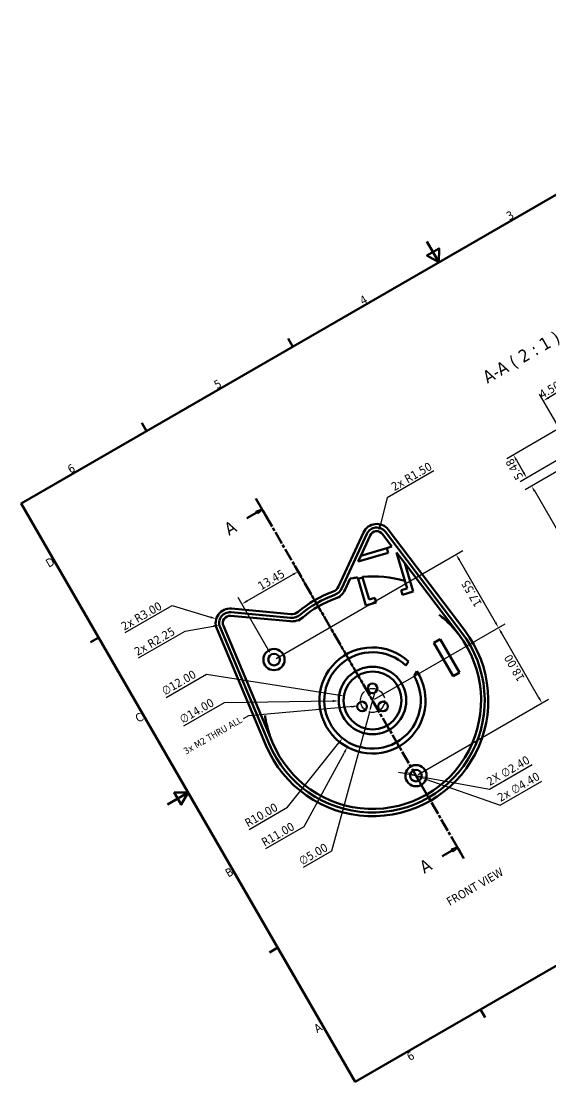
# Model space of a CAD drawing. Header units: millimetres. Extents: x -74 to 182, y 0 to 234.
# Drawn here: x -67.4 to 42.4, y 6.8 to 226.8 of the extents above; entities that cross this region are included whole.
import ezdxf

# ---------------------------------------------------------------- set-up
doc = ezdxf.new("R2010")
doc.units = ezdxf.units.MM
doc.header["$LTSCALE"] = 0.5
doc.linetypes.add('CHAIN', pattern=[0.3543, 0.2362, -0.0295, 0.0591, -0.0295])
doc.linetypes.add('DASHED', pattern=[0.2068, 0.1655, -0.0413])
for name, color, linetype, lineweight in [('Border (ISO)', 7, 'Continuous', 70), ('Dimension (ISO)', 7, 'Continuous', 25), ('Section Line (ISO)', 7, 'CHAIN', 70), ('Sketch Geometry (ISO)', 7, 'Continuous', 25), ('Symbol (ISO)', 7, 'Continuous', 25), ('Visible (ISO)', 7, 'Continuous', 50)]:
    doc.layers.add(name, color=color, linetype=linetype, lineweight=lineweight)
doc.styles.add('Label Text (ISO)', font='tahoma.ttf')
doc.styles.add('Note Text (ISO)', font='tahoma.ttf')
doc.dimstyles.new('Default (ISO)', dxfattribs={"dimscale": 0.5, "dimtxt": 3.5, "dimasz": 2.5, "dimexe": 3.175, "dimexo": 1, "dimgap": 0.762, "dimtad": 1, "dimtxsty": 'Note Text (ISO)', "dimcen": 2.5, "dimdle": 10, "dimclrd": 256, "dimclre": 256, "dimclrt": 256, "dimazin": 3, "dimtfac": 1.001486, "dimtmove": 0, "dimatfit": 3, "dimfxl": 0, "dimlwd": -1, "dimlwe": -1})
doc.dimstyles.new('Default - Method 1b (ISO)$7', dxfattribs={"dimscale": 0.5, "dimtxt": 3.5, "dimasz": 2.5, "dimexe": 3.175, "dimexo": 0, "dimgap": 0.762, "dimtad": 1, "dimtxsty": 'Note Text (ISO)', "dimcen": 2.5, "dimdle": 10, "dimclrd": 256, "dimclre": 256, "dimclrt": 256, "dimazin": 2, "dimtfac": 1, "dimtmove": 0, "dimatfit": 3, "dimfxl": 0, "dimlwd": -1, "dimlwe": -1})

# ---------------------------------------------------------------- blocks, each defined once
blk = doc.blocks.new('Borders Default Border')
at = {"layer": 'Border (ISO)'}
for p, q in [((70, 287), (70, 290.9)), ((140, 287), (140, 290.9)), ((10, 222.75), (6.1, 222.75)), ((10, 74.25), (6.1, 74.25)), ((70, 10), (70, 6.1))]:
    blk.add_line(p, q, dxfattribs=at)
at = {"layer": 'Border (ISO)', "flags": 128}
for points in [[(210, 297), (210, 287), (207.11, 292), (212.89, 292), (210, 287)], [(10, 10), (10, 287), (410, 287), (410, 10), (10, 10)], [(0, 148.5), (10, 148.5), (5, 151.39), (5, 145.61), (10, 148.5)]]:
    blk.add_lwpolyline(points, dxfattribs=at)
at = {"layer": 'Border (ISO)', "char_height": 3.5, "attachment_point": 7, "style": 'Note Text (ISO)'}
for s, insert in [('6', (33.88, 287.33)), ('5', (103.98, 287.33)), ('4', (173.78, 287.4)), ('3', (243.91, 287.33)), ('D', (6.57, 258.13)), ('C', (6.56, 183.81)), ('B', (6.78, 109.63)), ('A', (6.36, 35.38)), ('6', (33.88, 6.03))]:
    blk.add_mtext(s, dxfattribs=dict(at, insert=insert))
blk = doc.blocks.new('*D7')
at = {"layer": 'Defpoints', "color": 0, "transparency": 16777216}
for p in [(6.06, 88.33), (4.75, 83.5)]:
    blk.add_point(p, dxfattribs=at)
at = {"layer": 'Dimension (ISO)', "transparency": 16777216}
for p, q in [((5.73, 87.12), (5.08, 84.71)), ((4.75, 83.5), (-3.1, 54.65)), ((-3.1, 54.65), (-8.95, 51.27))]:
    blk.add_line(p, q, dxfattribs=at)
for points in [[(5.53, 87.18), (5.93, 87.07), (6.06, 88.33)], [(4.88, 84.76), (5.28, 84.65), (4.75, 83.5)]]:
    blk.add_solid(points, dxfattribs=at)
at = {"layer": 'Dimension (ISO)', "transparency": 16777216, "insert": (-10.09, 53.23), "char_height": 1.75, "attachment_point": 1, "rotation": 30, "style": 'Note Text (ISO)'}
blk.add_mtext('\\A1;∅5.00', dxfattribs=at)
blk = doc.blocks.new('*D8')
at = {"layer": 'Defpoints', "color": 0, "transparency": 16777216}
for p in [(-10.02, 112.64), (-15.62, 95.43), (5.41, 85.91)]:
    blk.add_point(p, dxfattribs=at)
at = {"layer": 'Dimension (ISO)', "transparency": 16777216}
for p, q in [((5.16, 86.35), (-10.82, 114.01)), ((-20.59, 106.54), (-11.11, 112.01)), ((-15.87, 95.86), (-22.46, 107.29))]:
    blk.add_line(p, q, dxfattribs=at)
for points in [[(-11.21, 112.19), (-11, 111.83), (-10.02, 112.64)], [(-20.69, 106.72), (-20.48, 106.36), (-21.67, 105.91)]]:
    blk.add_solid(points, dxfattribs=at)
at = {"layer": 'Dimension (ISO)', "transparency": 16777216, "insert": (-18.58, 110.24), "char_height": 1.75, "attachment_point": 1, "rotation": 30, "style": 'Note Text (ISO)'}
blk.add_mtext('\\A1;13.45', dxfattribs=at)
blk = doc.blocks.new('*D9')
at = {"layer": 'Defpoints', "color": 0, "transparency": 16777216}
for p in [(22.74, 116.19), (-15.02, 94.39), (5.41, 85.91)]:
    blk.add_point(p, dxfattribs=at)
at = {"layer": 'Dimension (ISO)', "transparency": 16777216}
for p, q in [((-14.58, 94.64), (24.12, 116.98)), ((30.89, 102.07), (23.37, 115.11)), ((5.84, 86.16), (32.89, 101.78))]:
    blk.add_line(p, q, dxfattribs=at)
for points in [[(23.19, 115), (23.55, 115.21), (22.74, 116.19)], [(30.71, 101.97), (31.07, 102.18), (31.52, 100.99)]]:
    blk.add_solid(points, dxfattribs=at)
at = {"layer": 'Dimension (ISO)', "transparency": 16777216, "insert": (26.64, 105.09), "char_height": 1.75, "attachment_point": 1, "rotation": 120, "style": 'Note Text (ISO)'}
blk.add_mtext('\\A1;17.55', dxfattribs=at)
blk = doc.blocks.new('2dTransSection0')
at = {"layer": 'Section Line (ISO)', "linetype": 'CHAIN', "ltscale": 45.695759}
blk.add_line((95.28, 240.19), (95.28, 67.7), dxfattribs=at)
at = {"layer": 'Section Line (ISO)', "linetype": 'Continuous', "lineweight": 140}
for p, q in [((95.28, 240.19), (95.28, 229.6)), ((95.28, 78.29), (95.28, 67.7))]:
    blk.add_line(p, q, dxfattribs=at)
at = {"layer": 'Section Line (ISO)', "linetype": 'Continuous'}
for p, q in [((87.99, 234.9), (92.78, 234.9)), ((95.28, 234.9), (92.78, 235.4)), ((92.78, 235.4), (92.78, 234.4)), ((92.78, 234.9), (95.28, 234.9)), ((92.78, 234.4), (95.28, 234.9)), ((87.99, 73), (92.78, 73)), ((95.28, 73), (92.78, 73.5)), ((92.78, 73.5), (92.78, 72.5)), ((92.78, 73), (95.28, 73)), ((92.78, 72.5), (95.28, 73))]:
    blk.add_line(p, q, dxfattribs=at)
at = {"layer": 'Section Line (ISO)', "linetype": 'Continuous', "flags": 128}
for points in [[(92.78, 234.4), (95.28, 234.9), (92.78, 235.4), (92.78, 234.4)], [(92.78, 72.5), (95.28, 73), (92.78, 73.5), (92.78, 72.5)]]:
    blk.add_lwpolyline(points, dxfattribs=at)
at = {"layer": 'Section Line (ISO)'}
for points in [[(92.78, 234.4), (95.28, 234.9), (92.78, 235.4), (92.78, 234.4)], [(92.78, 72.5), (95.28, 73), (92.78, 73.5), (92.78, 72.5)]]:
    blk.add_solid(points, dxfattribs=at)
at = {"layer": 'Section Line (ISO)', "char_height": 5.25, "attachment_point": 7, "style": 'Label Text (ISO)'}
for insert in [(77.87, 232.27), (77.87, 70.37)]:
    blk.add_mtext('A ', dxfattribs=dict(at, insert=insert))
blk = doc.blocks.new('*D13')
at = {"layer": 'Defpoints', "color": 0, "transparency": 16777216}
for p in [(31.52, 100.99), (5.41, 85.91), (14.41, 70.33)]:
    blk.add_point(p, dxfattribs=at)
at = {"layer": 'Dimension (ISO)', "transparency": 16777216}
for p, q in [((5.84, 86.16), (32.89, 101.78)), ((39.89, 86.48), (32.14, 99.91)), ((14.84, 70.58), (41.89, 86.2))]:
    blk.add_line(p, q, dxfattribs=at)
for points in [[(31.96, 99.8), (32.32, 100.01), (31.52, 100.99)], [(39.71, 86.38), (40.07, 86.59), (40.52, 85.4)]]:
    blk.add_solid(points, dxfattribs=at)
at = {"layer": 'Dimension (ISO)', "transparency": 16777216, "insert": (35.51, 89.65), "char_height": 1.75, "attachment_point": 1, "rotation": 120, "style": 'Note Text (ISO)'}
blk.add_mtext('\\A1;18.00', dxfattribs=at)
blk = doc.blocks.new('*D14')
at = {"layer": 'Defpoints', "color": 0, "transparency": 16777216}
for p in [(5.41, 85.91), (0.17, 76.24)]:
    blk.add_point(p, dxfattribs=at)
at = {"layer": 'Dimension (ISO)', "transparency": 16777216}
for p, q in [((-8.74, 59.79), (-0.43, 75.14)), ((-16.72, 55.18), (-8.74, 59.79))]:
    blk.add_line(p, q, dxfattribs=at)
blk.add_solid([(-0.61, 75.24), (-0.24, 75.04), (0.17, 76.24)], dxfattribs=at)
at = {"layer": 'Dimension (ISO)', "transparency": 16777216, "insert": (-17.83, 57.09), "char_height": 1.75, "attachment_point": 1, "rotation": 30, "style": 'Note Text (ISO)'}
blk.add_mtext('\\A1;R11.00', dxfattribs=at)
blk = doc.blocks.new('*D15')
at = {"layer": 'Defpoints', "color": 0, "transparency": 16777216}
for p in [(5.41, 85.91), (-0.82, 78.09)]:
    blk.add_point(p, dxfattribs=at)
at = {"layer": 'Dimension (ISO)', "transparency": 16777216}
for p, q in [((-12.19, 63.79), (-1.6, 77.11)), ((-20.18, 59.18), (-12.19, 63.79))]:
    blk.add_line(p, q, dxfattribs=at)
blk.add_solid([(-1.76, 77.24), (-1.43, 76.98), (-0.82, 78.09)], dxfattribs=at)
at = {"layer": 'Dimension (ISO)', "transparency": 16777216, "insert": (-21.28, 61.09), "char_height": 1.75, "attachment_point": 1, "rotation": 30, "style": 'Note Text (ISO)'}
blk.add_mtext('\\A1;R10.00', dxfattribs=at)
blk = doc.blocks.new('*D16')
at = {"layer": 'Defpoints', "color": 0, "transparency": 16777216}
for p in [(-1.59, 85.82), (12.4, 86.01)]:
    blk.add_point(p, dxfattribs=at)
at = {"layer": 'Dimension (ISO)', "transparency": 16777216}
for p, q in [((-25.29, 85.48), (-2.84, 85.8)), ((5.37, 85.89), (5.44, 85.94)), ((5.43, 85.88), (5.38, 85.95)), ((-33.69, 80.63), (-25.29, 85.48))]:
    blk.add_line(p, q, dxfattribs=at)
blk.add_solid([(-2.85, 86.01), (-2.84, 85.59), (-1.59, 85.82)], dxfattribs=at)
at = {"layer": 'Dimension (ISO)', "transparency": 16777216, "insert": (-34.82, 82.59), "char_height": 1.75, "attachment_point": 1, "rotation": 30, "style": 'Note Text (ISO)'}
blk.add_mtext('\\A1;∅14.00', dxfattribs=at)
blk = doc.blocks.new('*D17')
at = {"layer": 'Defpoints', "color": 0, "transparency": 16777216}
for p in [(-0.52, 86.85), (11.33, 84.98)]:
    blk.add_point(p, dxfattribs=at)
at = {"layer": 'Dimension (ISO)', "transparency": 16777216}
for p, q in [((-37.39, 86.51), (-28.99, 91.36)), ((-28.99, 91.36), (-1.76, 87.05)), ((5.37, 85.89), (5.44, 85.94)), ((5.43, 85.88), (5.38, 85.95))]:
    blk.add_line(p, q, dxfattribs=at)
blk.add_solid([(-1.72, 87.25), (-1.79, 86.84), (-0.52, 86.85)], dxfattribs=at)
at = {"layer": 'Dimension (ISO)', "transparency": 16777216, "insert": (-38.52, 88.47), "char_height": 1.75, "attachment_point": 1, "rotation": 30, "style": 'Note Text (ISO)'}
blk.add_mtext('\\A1;∅12.00', dxfattribs=at)
blk = doc.blocks.new('*D18')
at = {"layer": 'Defpoints', "color": 0, "transparency": 16777216}
for p in [(13.23, 70.54), (15.59, 70.11)]:
    blk.add_point(p, dxfattribs=at)
at = {"layer": 'Dimension (ISO)', "transparency": 16777216}
for p, q in [((29.65, 67.52), (38.47, 72.61)), ((12, 70.77), (10.77, 71)), ((13.23, 70.54), (15.59, 70.11)), ((16.81, 69.88), (29.65, 67.52))]:
    blk.add_line(p, q, dxfattribs=at)
for points in [[(12.03, 70.97), (11.96, 70.56), (13.23, 70.54)], [(16.85, 70.09), (16.78, 69.68), (15.59, 70.11)]]:
    blk.add_solid(points, dxfattribs=at)
at = {"layer": 'Dimension (ISO)', "transparency": 16777216, "insert": (28.84, 69.67), "char_height": 1.75, "attachment_point": 1, "rotation": 30, "style": 'Note Text (ISO)'}
blk.add_mtext('\\A1;\\fTahoma|b0|i0;2X ∅2.40 ', dxfattribs=at)
blk = doc.blocks.new('*D19')
at = {"layer": 'Defpoints', "color": 0, "transparency": 16777216}
for p in [(-27, 102.83), (-24.13, 101.96)]:
    blk.add_point(p, dxfattribs=at)
at = {"layer": 'Dimension (ISO)', "transparency": 16777216}
for p, q in [((-45.84, 99.98), (-36.15, 105.57)), ((-36.15, 105.57), (-28.2, 103.18))]:
    blk.add_line(p, q, dxfattribs=at)
blk.add_solid([(-28.14, 103.38), (-28.26, 102.99), (-27, 102.83)], dxfattribs=at)
at = {"layer": 'Dimension (ISO)', "transparency": 16777216, "insert": (-46.94, 101.88), "char_height": 1.75, "attachment_point": 1, "rotation": 30, "style": 'Note Text (ISO)'}
blk.add_mtext('\\A1;\\fTahoma|b0|i0;2x R3.00', dxfattribs=at)
blk = doc.blocks.new('*D20')
at = {"layer": 'Defpoints', "color": 0, "transparency": 16777216}
for p in [(-26.35, 101.57), (-24.13, 101.96)]:
    blk.add_point(p, dxfattribs=at)
at = {"layer": 'Dimension (ISO)', "transparency": 16777216}
for p, q in [((-33.43, 100.31), (-27.58, 101.35)), ((-43.11, 94.72), (-33.43, 100.31))]:
    blk.add_line(p, q, dxfattribs=at)
blk.add_solid([(-27.61, 101.56), (-27.54, 101.15), (-26.35, 101.57)], dxfattribs=at)
at = {"layer": 'Dimension (ISO)', "transparency": 16777216, "insert": (-44.21, 96.63), "char_height": 1.75, "attachment_point": 1, "rotation": 30, "style": 'Note Text (ISO)'}
blk.add_mtext('\\A1;\\fTahoma|b0|i0;2x R2.25', dxfattribs=at)
blk = doc.blocks.new('*D21')
at = {"layer": 'Defpoints', "color": 0, "transparency": 16777216}
for p in [(6.65, 120.97), (6.27, 119.52)]:
    blk.add_point(p, dxfattribs=at)
at = {"layer": 'Dimension (ISO)', "transparency": 16777216}
for p, q in [((18.13, 133.51), (8.44, 127.92)), ((8.44, 127.92), (6.96, 122.18))]:
    blk.add_line(p, q, dxfattribs=at)
blk.add_solid([(6.76, 122.23), (7.16, 122.13), (6.65, 120.97)], dxfattribs=at)
at = {"layer": 'Dimension (ISO)', "transparency": 16777216, "insert": (9.06, 130.82), "char_height": 1.75, "attachment_point": 1, "rotation": 30, "style": 'Note Text (ISO)'}
blk.add_mtext('\\A1;\\fTahoma|b0|i0;2x R1.50', dxfattribs=at)
blk = doc.blocks.new('*D22')
at = {"layer": 'Defpoints', "color": 0, "transparency": 16777216}
for p in [(12.33, 71.05), (16.48, 69.6)]:
    blk.add_point(p, dxfattribs=at)
at = {"layer": 'Dimension (ISO)', "transparency": 16777216}
for p, q in [((13.51, 70.64), (15.3, 70.01)), ((16.48, 69.6), (31.88, 64.21)), ((31.88, 64.21), (40.53, 69.2))]:
    blk.add_line(p, q, dxfattribs=at)
for points in [[(13.58, 70.84), (13.44, 70.44), (12.33, 71.05)], [(15.37, 70.21), (15.23, 69.82), (16.48, 69.6)]]:
    blk.add_solid(points, dxfattribs=at)
at = {"layer": 'Dimension (ISO)', "transparency": 16777216, "insert": (31.08, 66.36), "char_height": 1.75, "attachment_point": 1, "rotation": 30, "style": 'Note Text (ISO)'}
blk.add_mtext('\\A1;\\fTahoma|b0|i0;2x ∅4.40', dxfattribs=at)
blk = doc.blocks.new('*D34')
at = {"layer": 'Defpoints', "color": 0, "transparency": 16777216}
for p in [(40.83, 148.07), (47.22, 145.99), (44.14, 142.32)]:
    blk.add_point(p, dxfattribs=at)
at = {"layer": 'Dimension (ISO)', "transparency": 16777216}
for p, q in [((43.64, 149.69), (41.91, 148.69)), ((46.97, 146.42), (43.93, 151.69)), ((43.89, 142.76), (40.03, 149.44))]:
    blk.add_line(p, q, dxfattribs=at)
for points in [[(43.54, 149.87), (43.75, 149.51), (44.72, 150.32)], [(41.81, 148.87), (42.01, 148.51), (40.83, 148.07)]]:
    blk.add_solid(points, dxfattribs=at)
at = {"layer": 'Dimension (ISO)', "transparency": 16777216, "insert": (39.71, 149.97), "char_height": 1.75, "attachment_point": 1, "rotation": 30, "style": 'Note Text (ISO)'}
blk.add_mtext('\\A1;4.50', dxfattribs=at)
blk = doc.blocks.new('*D35')
at = {"layer": 'Defpoints', "color": 0, "transparency": 16777216}
for p in [(44.14, 142.32), (46.89, 137.58), (37.36, 132.08)]:
    blk.add_point(p, dxfattribs=at)
at = {"layer": 'Dimension (ISO)', "transparency": 16777216}
for p, q in [((43.71, 142.07), (33.24, 136.03)), ((46.45, 137.33), (35.98, 131.28)), ((35.24, 135.74), (36.73, 133.16))]:
    blk.add_line(p, q, dxfattribs=at)
for points in [[(35.06, 135.64), (35.42, 135.85), (34.62, 136.82)], [(36.55, 133.05), (36.91, 133.26), (37.36, 132.08)]]:
    blk.add_solid(points, dxfattribs=at)
at = {"layer": 'Dimension (ISO)', "transparency": 16777216, "insert": (35.18, 131.42), "char_height": 1.75, "attachment_point": 1, "rotation": 120, "style": 'Note Text (ISO)'}
blk.add_mtext('\\A1;5.48', dxfattribs=at)
blk = doc.blocks.new('*D37')
at = {"layer": 'Defpoints', "color": 0, "transparency": 16777216}
for p in [(45.72, 134.59), (67.72, 96.49), (60.39, 92.26)]:
    blk.add_point(p, dxfattribs=at)
at = {"layer": 'Dimension (ISO)', "transparency": 16777216}
for p, q in [((45.29, 134.34), (37.02, 129.57)), ((39.02, 129.28), (59.77, 93.34)), ((67.29, 96.24), (59.02, 91.46))]:
    blk.add_line(p, q, dxfattribs=at)
for points in [[(38.84, 129.18), (39.2, 129.38), (38.39, 130.36)], [(59.59, 93.24), (59.95, 93.44), (60.39, 92.26)]]:
    blk.add_solid(points, dxfattribs=at)
at = {"layer": 'Dimension (ISO)', "transparency": 16777216, "insert": (48.94, 107.68), "char_height": 1.75, "attachment_point": 1, "rotation": 120, "style": 'Note Text (ISO)'}
blk.add_mtext('\\A1;44.00', dxfattribs=at)

msp = doc.modelspace()

# ---------------------------------------------------------------- linework, layer by layer
at = {"layer": 'Sketch Geometry (ISO)', "linetype": 'DASHED', "ltscale": 25.31909}
msp.add_circle((5.4055, 85.9143), 2.5, dxfattribs=at)
at = {"layer": 'Visible (ISO)'}
for p, q in [((24.5271, 100.4183), (8.665, 121.3304)), ((3.5508, 120.7744), (-1.6432, 109.5185)), ((-0.9622, 109.2042), (4.2318, 120.4602)), ((4.9128, 120.1459), (2.9636, 115.9219)), ((9.4376, 117.8297), (7.4699, 120.4239)), ((8.0674, 120.8772), (23.9296, 99.965)), ((8.3713, 117.5155), (2.9636, 115.9219)), ((9.4376, 117.8297), (8.3713, 117.5155)), ((8.654, 116.5563), (8.3713, 117.5155)), ((12.5644, 109.16), (10.3729, 116.5967)), ((12.0778, 114.349), (10.3729, 116.5967)), ((8.654, 116.5563), (2.4069, 114.7153)), ((2.9636, 115.9219), (2.4069, 114.7153)), ((23.332, 99.5118), (12.0778, 114.349)), ((12.0778, 114.349), (13.8063, 108.4835)), ((0.7903, 111.2119), (-0.2812, 108.89)), ((0.7903, 111.2119), (1.3843, 111.306)), ((2.303, 111.4345), (2.3998, 111.1061)), ((3.359, 111.3888), (2.3998, 111.1061)), ((2.3998, 111.1061), (4.0223, 105.6002)), ((3.359, 111.3888), (3.3152, 111.5373)), ((3.359, 111.3888), (4.6989, 106.8421)), ((11.3654, 108.8067), (12.5644, 109.16)), ((11.3654, 108.8067), (11.6481, 107.8475)), ((11.6481, 107.8475), (13.8063, 108.4835)), ((4.0223, 105.6002), (6.1806, 106.2362)), ((4.6989, 106.8421), (5.8979, 107.1954)), ((5.8979, 107.1954), (6.1806, 106.2362)), ((-11.6487, 102.327), (-23.9936, 103.4568)), ((-23.9252, 104.2037), (-11.5803, 103.0738)), ((-11.512, 103.8207), (-23.8568, 104.9506)), ((-25.5129, 101.3813), (-15.3335, 77.1882)), ((-26.8955, 100.7996), (-16.7161, 76.6065)), ((-16.0248, 76.8974), (-26.2042, 101.0905)), ((18.1279, 97.8784), (19.427, 98.6284)), ((22.1279, 90.9502), (18.1279, 97.8784)), ((19.427, 98.6284), (23.427, 91.7002)), ((12.3321, 93.127), (12.8456, 94.0165)), ((14.5684, 92.0004), (14.0031, 91.0213)), ((23.427, 91.7002), (22.1279, 90.9502))]:
    msp.add_line(p, q, dxfattribs=at)
for centre, radius in [((-15.0175, 94.3881), 2.2), ((-15.0175, 94.3881), 1.2), ((5.4055, 85.9143), 7), ((5.4055, 85.9143), 6), ((5.4055, 88.4143), 1), ((3.2405, 84.6643), 1), ((7.5706, 84.6643), 1), ((14.4055, 70.3258), 2.2), ((14.4055, 70.3258), 1.2)]:
    msp.add_circle(centre, radius, dxfattribs=at)
for centre, radius, start, end in [((6.2748, 119.5174), 3, 37.180756, 155.229489), ((6.2748, 119.5174), 2.25, 37.180756, 155.229489), ((6.2748, 119.5174), 1.5, 37.180756, 155.229489), ((5.4055, 85.9143), 25.7081, 96.931489, 98.998991), ((5.4055, 85.9143), 25.7081, 74.905541, 94.663777), ((5.4055, 85.9143), 24, 109.934658, 130.065342), ((-3.4591, 110.3564), 2, -70.065342, -24.770511), ((-3.4591, 110.3564), 2.75, -70.065342, -24.770511), ((-3.4591, 110.3564), 3.5, -70.065342, -24.770511), ((5.4055, 85.9143), 23.25, 109.934658, 130.065342), ((5.4055, 85.9143), 22.5, 109.934658, 130.065342), ((-24.1303, 101.9631), 3, 84.770511, -157.180756), ((-24.1303, 101.9631), 2.25, 84.770511, -157.180756), ((-24.1303, 101.9631), 1.5, 84.770511, -157.180756), ((-11.3297, 105.8124), 2.75, -95.229489, -49.934658), ((-11.3297, 105.8124), 2, -95.229489, -49.934658), ((-11.3297, 105.8124), 3.5, -95.229489, -49.934658), ((5.4055, 85.9143), 24, -157.180756, 37.180756), ((5.4055, 85.9143), 23.25, -157.180756, 37.180756), ((5.4055, 85.9143), 22.5, -157.180756, 37.180756), ((5.4055, 85.9143), 11, 47.439141, 33.592704), ((5.4055, 85.9143), 10, 46.159246, 30.7104)]:
    msp.add_arc(centre, radius, start, end, dxfattribs=at)
for points, knots in [([(-1.2757, 107.3994), (-1.459, 107.3425), (-1.6255, 107.288), (-1.8501, 107.2125), (-1.9241, 107.1871), (-1.9884, 107.1647), (-2.0765, 107.1341), (-2.1464, 107.1091), (-2.2411, 107.0751), (-2.2658, 107.0662), (-2.2658, 107.0662)], [0.432089357, 0.432089357, 0.432089357, 0.432089357, 0.522836335, 0.522836335, 0.57494898, 0.57494898, 0.57494898, 0.646378791, 0.646378791, 0.717808602, 0.717808602, 0.717808602, 0.717808602]), ([(23.332, 99.5118), (23.0409, 99.8956), (22.7363, 100.2715), (22.1012, 101.0053), (21.7707, 101.3632), (21.4277, 101.7111), (21.0847, 102.059), (20.7293, 102.3969), (19.9944, 103.0507), (19.6151, 103.3666), (19.2242, 103.6708)], [-0.002407598, -0.002407598, -0.002407598, -0.002407598, 0.176995737, 0.176995737, 0.356399071, 0.356399071, 0.356399071, 0.535802406, 0.535802406, 0.71520574, 0.71520574, 0.71520574, 0.71520574]), ([(-9.0769, 103.1338), (-9.0769, 103.1338), (-9.097, 103.1169), (-9.1738, 103.0519), (-9.2303, 103.0038), (-9.3009, 102.9428), (-9.3525, 102.8983), (-9.4115, 102.847), (-9.5892, 102.6902), (-9.7196, 102.5732), (-9.8606, 102.443)], [0, 0, 0, 0, 0.071429811, 0.071429811, 0.142859622, 0.142859622, 0.142859622, 0.194972267, 0.194972267, 0.285719244, 0.285719244, 0.285719244, 0.285719244]), ([(-16.8814, 82.8252), (-16.8134, 82.3346), (-16.7295, 81.8481), (-16.5307, 80.8848), (-16.4158, 80.4081), (-16.286, 79.9371), (-16.1562, 79.4661), (-16.0115, 79.0009), (-15.6936, 78.084), (-15.5203, 77.6323), (-15.3335, 77.1882)], [0.800322723, 0.800322723, 0.800322723, 0.800322723, 0.979727388, 0.979727388, 1.159132052, 1.159132052, 1.159132052, 1.338536717, 1.338536717, 1.517941382, 1.517941382, 1.517941382, 1.517941382])]:
    msp.add_open_spline(points, degree=3, knots=knots, dxfattribs=at)

# ---------------------------------------------------------------- block references
at = {"xscale": 0.5, "yscale": 0.5, "zscale": 0.5, "rotation": 29.999999999999996}
msp.add_blockref('Borders Default Border', (0, 0), dxfattribs=at)
at = {"layer": 'Section Line (ISO)', "xscale": 0.5, "yscale": 0.5, "zscale": 0.5, "rotation": 29.999999999999996}
msp.add_blockref('2dTransSection0', (0, 0), dxfattribs=at)

# ---------------------------------------------------------------- texts
at = {"layer": 'Symbol (ISO)', "insert": (29.4727, 151.152), "char_height": 2.625, "attachment_point": 7, "rotation": 30, "style": 'Label Text (ISO)'}
msp.add_mtext('A-A ( 2 : 1 ) ', dxfattribs=at)
at = {"layer": 'Symbol (ISO)', "rotation": 30, "style": 'Note Text (ISO)'}
for s, insert, char_height, width, attachment_point in [('\\fTahoma|b0|i0;{\\H1.3950;3x M2 THRU ALL}', (-22.1812, 82.6567), 1.395, 14.242792, 3), ('\\fTahoma|b0|i0;FRONT VIEW', (20.5318, 44.7917), 1.75, 14.069489, 1)]:
    msp.add_mtext(s, dxfattribs=dict(at, insert=insert, char_height=char_height, width=width, attachment_point=attachment_point))

# ---------------------------------------------------------------- dimensions: what is measured, and where the dimension line sits
at = {"layer": 'Dimension (ISO)'}
for base, p1, p2, angle, picture, middle in [((40.8271, 148.0694), (47.2242, 145.9893), (44.144, 142.3245), 210, '*D34', (42.7757, 149.1944)), ((37.3592, 132.0761), (44.144, 142.3245), (46.8855, 137.5761), 120, '*D35', (35.9884, 134.4503)), ((60.3925, 92.2577), (45.7206, 134.5936), (67.7206, 96.4885), 120, '*D37', (49.3925, 111.3102)), ((22.743, 116.1891), (5.4055, 85.9143), (-15.0175, 94.3881), 120, '*D9', (27.128, 108.594)), ((-10.023, 112.6373), (-15.6175, 95.4273), (5.4055, 85.9143), 210, '*D8', (-15.0583, 109.7302)), ((31.518, 100.9903), (14.4055, 70.3258), (5.4055, 85.9143), 120, '*D13', (36.0205, 93.1918))]:
    dim = msp.add_linear_dim(base=base, p1=p1, p2=p2, angle=angle, dimstyle='Default (ISO)', override={"dimgap": 0.762, "dimtoh": 0, "dimdec": 2, "dimtol": 0, "dimlim": 0, "dimtp": 0, "dimtm": 0, "dimtdec": 2, "dimtofl": 0, "dimatfit": 1}, dxfattribs=at)
    dim.commit()
    dim.dimension.update_dxf_attribs({"geometry": picture, "text_midpoint": middle, "dimtype": 160})
for center, mpoint, picture, middle in [((6.2748, 119.5174), (6.6487, 120.9701), '*D21', (14.1439, 131.2118)), ((-24.1303, 101.9631), (-27.0036, 102.8255), '*D19', (-41.8528, 102.2746)), ((-24.1303, 101.9631), (-26.3456, 101.5696), '*D20', (-39.14, 97.0156))]:
    dim = msp.add_radius_dim(center=center, mpoint=mpoint, text='\\fTahoma|b0|i0;2x <>', dimstyle='Default (ISO)', override={"dimgap": 0.762, "dimtih": 1, "dimdec": 2, "dimlfac": 1, "dimcen": 0, "dimtol": 0, "dimlim": 0, "dimtp": 0, "dimtm": 0, "dimtdec": 2, "dimtofl": 0}, dxfattribs=at)
    dim.commit()
    dim.dimension.update_dxf_attribs({"geometry": picture, "text_midpoint": middle, "dimtype": 164})
for p1, p2, override, picture, middle in [((11.3318, 84.9766), (-0.5208, 86.852), {"dimgap": 0.762, "dimtih": 1, "dimdec": 2, "dimlfac": 1, "dimtol": 0, "dimlim": 0, "dimtp": 0, "dimtm": 0, "dimtdec": 2, "dimtofl": 0}, '*D17', (-34.0608, 88.4308)), ((6.062, 88.3266), (4.7491, 83.502), {"dimgap": 0.762, "dimtih": 1, "dimdec": 2, "dimlfac": 1, "dimtol": 0, "dimlim": 0, "dimtp": 0, "dimtm": 0, "dimtdec": 2, "dimatfit": 2}, '*D7', (-6.194, 52.8618)), ((12.4048, 86.0133), (-1.5938, 85.8153), {"dimgap": 0.762, "dimtih": 1, "dimdec": 2, "dimlfac": 1, "dimtol": 0, "dimlim": 0, "dimtp": 0, "dimtm": 0, "dimtdec": 2, "dimtofl": 0}, '*D16', (-30.3555, 82.554))]:
    dim = msp.add_diameter_dim_2p(p1=p1, p2=p2, dimstyle='Default (ISO)', override=override, dxfattribs=at)
    dim.commit()
    dim.dimension.update_dxf_attribs({"geometry": picture, "text_midpoint": middle, "dimtype": 163})
for mpoint, picture, middle in [((-0.8188, 78.0876), '*D15', (-17.0565, 60.979)), ((0.1672, 76.2417), '*D14', (-13.6056, 56.9854))]:
    dim = msp.add_radius_dim(center=(5.4055, 85.9143), mpoint=mpoint, dimstyle='Default (ISO)', override={"dimgap": 0.762, "dimtih": 1, "dimdec": 2, "dimlfac": 1, "dimcen": 0, "dimtol": 0, "dimlim": 0, "dimtp": 0, "dimtm": 0, "dimtdec": 2, "dimtofl": 0}, dxfattribs=at)
    dim.commit()
    dim.dimension.update_dxf_attribs({"geometry": picture, "text_midpoint": middle, "dimtype": 164})
for p1, p2, text, picture, middle in [((13.2254, 70.5432), (15.5857, 70.1085), '\\fTahoma|b0|i0;2X <> ', '*D18', (34.2258, 70.1615)), ((12.3292, 71.053), (16.4819, 69.5987), '\\fTahoma|b0|i0;2x <>', '*D22', (36.3681, 66.7983))]:
    dim = msp.add_diameter_dim_2p(p1=p1, p2=p2, text=text, dimstyle='Default (ISO)', override={"dimgap": 0.762, "dimtih": 1, "dimdec": 2, "dimlfac": 1, "dimtol": 0, "dimlim": 0, "dimtp": 0, "dimtm": 0, "dimtdec": 2, "dimatfit": 2}, dxfattribs=at)
    dim.commit()
    dim.dimension.update_dxf_attribs({"geometry": picture, "text_midpoint": middle, "dimtype": 163})

# ---------------------------------------------------------------- leaders
at = {"layer": 'Symbol (ISO)', "annotation_type": 0, "has_hookline": 1, "hookline_direction": 1, "text_width": 14.1514, "horizontal_direction": (0.866025, 0.5, 0)}
msp.add_leader([(2.2414, 84.7084), (-20.3313, 82.7144), (-21.4138, 82.0894)], dimstyle='Default - Method 1b (ISO)$7', override={"dimtad": 0}, dxfattribs=at)

doc.saveas('drawing.dxf')
